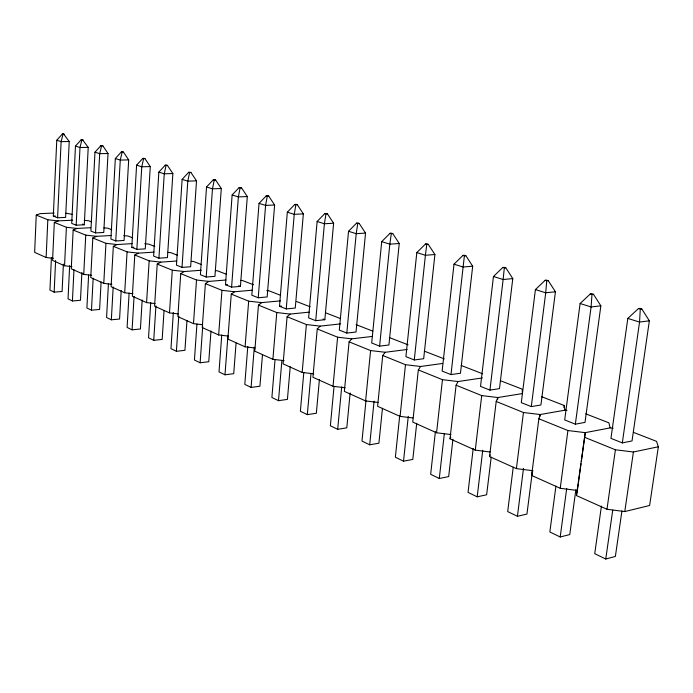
<?xml version="1.0" encoding="UTF-8"?>
<svg xmlns="http://www.w3.org/2000/svg" width="693" height="693" viewBox="0 0 693 693"><rect width="100%" height="100%" fill="white"/><g stroke="black" fill="none" stroke-linecap="round" stroke-linejoin="round"><path stroke-width="1.04" d="M54.193 213.02L40.194 213.643L36.244 215.073L34.65 252.356L46.136 257.51L53.378 258.324M46.136 257.51L47.826 219.759L36.244 215.073M51.421 257.519L49.939 290.098L54.149 292.134L62.093 291.493L63.401 264.146M53.309 216.086L56.765 140.263L62.361 133.983L63.6 133.974L69.231 141.519L65.618 217.411L57.588 217.793L53.309 216.086L55.31 215.991M72.73 220.192L58.229 220.894L54.314 222.392L52.573 260.403L64.553 265.774L71.951 266.606M54.149 292.134L55.613 260.464M57.588 217.793L61.114 141.615L63.028 134.182L64.276 134.173M64.553 265.774L66.389 227.287L54.314 222.392M69.655 265.653L68.044 298.856L72.427 300.979L80.475 300.294L81.887 272.418M75.468 146.093L71.708 223.423L76.169 225.199L84.295 224.783L88.219 147.384L82.467 139.683L81.211 139.691L75.468 146.093L79.998 147.505L88.219 147.384M90.653 227.728L77.027 228.439L73.155 230.024L71.258 268.789L83.74 274.393L91.615 275.286M72.427 300.979L73.969 269.776M76.169 225.199L79.998 147.505L81.904 139.908L83.16 139.891M83.74 274.393L85.75 235.126L73.155 230.024M88.609 275.078L86.902 307.987L91.476 310.195L99.619 309.459L101.1 281.834M94.976 152.174L90.887 231.064L95.539 232.917L103.768 232.467L108.021 153.508L102.867 145.851L102.14 145.634L100.866 145.651L94.976 152.174L99.705 153.655L108.021 153.508M111.486 235.481L96.63 236.322L92.81 237.985L90.74 277.538L103.777 283.385L111.833 284.303M91.476 310.195L93.157 278.196M95.539 232.917L99.705 153.655L101.594 145.876L102.867 145.851M103.777 283.385L105.951 243.321L92.81 237.985M108.429 283.792L106.575 317.507L111.339 319.811L119.577 319.023L121.206 290.549M115.333 158.532L110.897 239.042L115.748 240.973L124.073 240.48L128.69 159.892L123.432 152.079L122.678 151.845L121.388 151.871L115.333 158.532L120.27 160.074L128.69 159.892M132.129 243.633L117.1 244.542L113.331 246.31L111.088 286.668L124.705 292.784L132.952 293.719M111.339 319.811L113.176 286.997M115.748 240.973L120.27 160.074L122.15 152.096L123.432 152.079M638.47 308.558L640.271 309.104L639.552 322.072L622.323 442.896L610.949 438.366L627.815 318.408L638.47 308.558L639.968 308.376L641.779 308.922L649.35 320.807L632.033 440.939L622.323 442.896M124.705 292.784L127.07 251.871L113.331 246.31M129.115 293.035L127.096 327.434L132.077 329.842L140.41 328.993L142.178 299.948M131.783 247.366L136.599 165.168L142.827 158.368L144.135 158.342L144.924 158.584L150.286 166.571L145.279 248.856L136.859 249.385L131.783 247.366L133.888 247.236M154.011 252.122L138.487 253.136L134.78 254.998L132.346 296.214L146.587 302.607L155.041 303.577M132.077 329.842L134.07 296.361M136.859 249.385L141.762 166.779L143.624 158.61L144.924 158.584M146.587 302.607L149.151 260.828L134.78 254.998M150.727 302.555L148.536 337.812L153.742 340.324L162.179 339.423L164.042 310.551M158.844 172.107L153.621 256.072L158.922 258.186L167.455 257.597L172.869 173.545L167.403 165.384L166.571 165.133L165.255 165.159L158.844 172.107L164.25 173.787L172.869 173.545M176.568 261.018L160.863 262.127L157.224 264.094L154.582 306.193L169.49 312.881L178.43 313.92M153.742 340.324L155.908 305.968M158.922 258.186L164.25 173.787L166.086 165.419L167.403 165.384M169.49 312.881L172.28 270.192L157.224 264.094M173.345 312.517L170.963 348.657L176.403 351.29L184.936 350.32L186.971 320.53M182.129 179.366L176.464 265.176L182.016 267.394L190.644 266.753L196.517 180.856L190.939 172.505L190.073 172.236L188.73 172.28L182.129 179.366L187.794 181.133L196.517 180.856M201.23 270.253L184.286 271.535L180.734 273.622L177.858 316.64L193.486 323.657L202.659 324.722M176.403 351.29L178.768 316.034M182.016 267.394L187.794 181.133L189.605 172.54L190.939 172.505M193.486 323.657L196.517 280.015L180.734 273.622M196.942 324.012L194.43 360.005L200.13 362.768L208.766 361.729L210.984 330.994M206.531 186.98L200.398 274.714L206.211 277.035L214.943 276.342L221.301 188.513L215.61 179.972L214.691 179.695L213.34 179.738L206.531 186.98L212.474 188.834L221.301 188.513M225.987 280.007L208.836 281.401L205.388 283.61L202.269 327.598L218.659 334.962L228.084 336.062M200.13 362.768L202.694 326.585M206.211 277.035L212.474 188.834L214.258 180.015L215.61 179.972M590.289 293.962L591.978 294.473L591.094 306.956L575.346 424.177L564.691 419.923L580.102 303.525L590.289 293.962L591.787 293.797L593.477 294.308L600.857 305.821L585.013 422.384L575.346 424.177M218.659 334.962L221.951 290.324L205.388 283.61M221.751 334.953L219.014 371.907L224.991 374.8L233.723 373.674L236.079 343.035M225.485 284.71L232.138 194.967L239.163 187.56L240.532 187.508L241.493 187.803L247.306 196.552L240.419 286.391L231.592 287.145L225.485 284.71L227.443 284.554M224.991 374.8L227.945 335.533M231.592 287.145L238.375 196.916L240.124 187.846L241.493 187.803M252.191 290.211L234.606 291.753L231.263 294.101L227.876 339.094L245.097 346.829L255.024 347.999M245.097 346.829L248.666 301.152L231.263 294.101M247.791 346.448L244.802 384.381L251.083 387.422L259.918 386.218L262.482 354.573M259.043 203.361L251.819 295.209L258.229 297.765L267.16 296.95L274.619 204.998L268.685 196.032L267.671 195.721L266.294 195.781L259.043 203.361L265.592 205.405L274.619 204.998M251.083 387.422L254.296 347.167M258.229 297.765L265.592 205.405L267.299 196.084L268.685 196.032M280.509 300.857L261.677 302.633L258.463 305.119L254.79 351.178L272.895 359.303L284.13 360.637M272.895 359.303L276.776 312.543L258.463 305.119M275.034 359.754L271.89 397.487L278.491 400.684L287.422 399.385L290.228 366.71M279.496 306.245L287.326 212.188L294.82 204.426L296.223 204.366L297.288 204.686L303.352 213.877L295.27 308.038L286.235 308.931L279.496 306.245L281.497 306.046M278.491 400.684L281.886 360.447M286.235 308.931L294.23 214.336L295.885 204.747L297.288 204.686M309.191 312.145L290.159 314.076L287.093 316.727L283.099 363.886L302.165 372.444L313.73 373.83M545.166 280.284L546.751 280.769L545.712 292.792L531.306 406.618L521.301 402.633L535.412 289.579L545.166 280.284L546.656 280.145L548.241 280.622L555.431 291.779L540.921 404.981L531.306 406.618M302.165 372.444L306.384 324.541L287.093 316.727M303.803 372.47L300.372 411.27L307.32 414.631L316.346 413.236L319.412 379.495M317.125 221.483L308.619 317.853L315.722 320.686L324.844 319.716L333.619 223.233L327.408 213.799L326.29 213.461L324.878 213.531L317.125 221.483L324.393 223.752L333.619 223.233M307.32 414.631L311.01 373.319M315.722 320.686L324.393 223.752L325.996 213.868L327.408 213.799M340.462 323.908L320.157 326.126L317.255 328.95L312.915 377.269L333.03 386.296L345.088 387.751M333.03 386.296L337.604 337.196L317.255 328.95M334.009 386.755L330.362 425.779L337.682 429.322L346.795 427.824L350.147 392.974M348.536 231.28L339.31 330.085L346.795 333.073L356.02 332.016L365.54 233.091L359.182 223.415L358.004 223.059L356.574 223.137L348.536 231.28L356.211 233.68L365.54 233.091M337.682 429.322L341.701 386.885M346.795 333.073L356.211 233.68L357.753 223.492L359.182 223.415M372.453 336.408L351.801 338.842L349.09 341.848L344.369 391.389L365.609 400.926L378.04 402.434M365.609 400.926L370.59 350.563L349.09 341.848M365.956 400.892L361.98 441.077L369.698 444.811L378.906 443.191L382.467 408.255M381.722 241.632L371.691 342.992L379.599 346.145L388.912 344.993L399.246 243.512L392.74 233.567L391.493 233.186L390.046 233.281L381.722 241.632L389.83 244.161L399.246 243.512M369.698 444.811L374.073 401.204M379.599 346.145L389.83 244.161L391.294 233.662L392.74 233.567M407.12 349.489L385.23 352.278L382.727 355.483L377.598 406.306L400.06 416.389L412.889 417.966M502.815 267.455L504.305 267.905L503.135 279.513L489.934 390.124L480.518 386.373L493.459 276.49L502.815 267.455L504.296 267.325L505.786 267.775L512.785 278.603L499.48 388.634L489.934 390.124M399.696 415.843L395.356 457.224L403.517 461.174L412.811 459.433L416.71 423.31M416.814 252.581L405.907 356.635L414.275 359.97L423.674 358.714L434.909 254.53L428.239 244.308L426.923 243.91L425.467 244.014L416.814 252.581L425.407 255.267L434.909 254.53M400.06 416.389L405.483 364.7L382.727 355.483M403.517 461.174L408.281 416.337M414.275 359.97L425.407 255.267L426.784 244.412L428.239 244.308M442.688 363.444L420.59 366.484L418.338 369.915L412.751 422.089L436.555 432.77L450.987 434.554M435.395 431.661L430.656 474.307L439.293 478.482L448.666 476.602L452.936 439.241M454.002 264.18L442.125 371.067L450.987 374.601L460.464 373.232L472.687 266.207L465.861 255.691L464.457 255.267L462.993 255.388L454.002 264.18L463.106 267.022L472.687 266.207M436.555 432.77L442.463 379.686L418.338 369.915M439.293 478.482L444.36 433.428M450.987 374.601L464.388 255.812L465.861 255.691M490.185 452.009L475.268 450.147L450.008 438.808L456.098 385.213L458.073 381.54L482.467 377.91M473.215 448.432L468.035 492.394L477.191 496.82L486.642 494.785L491.19 457.207M475.268 450.147L481.713 395.59L456.098 385.213M477.191 496.82L482.744 450.294M532.96 470.703L516.406 468.624L489.553 456.566L496.205 401.464L497.851 397.531L522.435 393.563L522.201 389.163L500.363 380.682M497.6 399.67L497.851 397.531L481.713 395.59M513.244 467.125L507.692 511.581L517.42 516.285L526.94 514.076L532.51 470.625M516.406 468.624L523.449 412.508L496.205 401.464M517.42 516.285L523.492 468.347M578.257 484.043L577.382 490.471L560.221 488.288L531.618 475.45L538.877 418.763L540.168 414.527L564.908 410.187L567.021 410.377M539.899 416.649L540.168 414.527L523.449 412.508M563.929 407.588L564.206 405.474L541.692 396.734M555.925 486.079L549.844 531.973L560.195 536.98L569.767 534.58L575.866 489.7M560.221 488.288L567.922 430.535L538.877 418.763M560.195 536.98L566.709 488.487M633.454 432.371L656.531 441.337L658.35 446.777L649.618 505.492L624.783 511.564L606.981 509.277L576.437 495.573L585.256 432.649L610.117 427.893L613.175 428.161M578.551 481.904L581.029 463.704M581.323 461.555L585.256 432.649L567.922 430.535M601.42 506.107L594.733 553.69L605.76 559.026L615.375 556.427L621.942 510.897M606.981 509.277L615.401 449.774L584.39 437.205M605.76 559.026L612.742 510.048M624.783 511.564L633.402 451.992L658.35 446.777M576.437 495.573L577.382 490.471M531.618 475.45L532.692 471.656M489.553 456.566L490.237 454.799M450.008 438.808L450.805 437.162M649.35 320.807L639.552 322.072L627.815 318.408M640.271 309.104L641.779 308.922M600.857 305.821L591.094 306.956L580.102 303.525M591.978 294.473L593.477 294.308M555.431 291.779L545.712 292.792L535.412 289.579M546.751 280.769L548.241 280.622M512.785 278.603L503.135 279.513L493.459 276.49M504.305 267.905L505.786 267.775M303.352 213.877L294.23 214.336L287.326 212.188M247.306 196.552L238.375 196.916L232.138 194.967M150.286 166.571L141.762 166.779L136.599 165.168M69.231 141.519L61.114 141.615L56.765 140.263M65.887 213.184L72.037 214.31M84.277 220.348L88.539 220.72L91.389 221.829M103.872 227.858L107.796 228.196L111.746 229.738M123.856 235.646L127.858 235.992L132.658 237.855M144.716 243.771L148.804 244.127L154.816 246.457M167.541 252.356L170.686 252.624L177.521 255.284M191.415 261.322L193.555 261.512L201.221 264.483M215.497 270.634L217.489 270.807L226.524 274.315M240.532 280.37L242.567 280.544L253.465 284.78M266.779 290.584L268.875 290.765L280.656 295.339M47.826 219.759L58.229 220.894M66.389 227.287L77.027 228.439M85.75 235.126L96.63 236.322M105.951 243.321L117.1 244.542M127.07 251.871L138.487 253.136M149.151 260.828L160.863 262.127M172.28 270.192L184.286 271.535M196.517 280.015L208.836 281.401M221.951 290.324L234.606 291.753M248.666 301.152L261.677 302.633M276.776 312.543L290.159 314.076M306.384 324.541L320.157 326.126M337.604 337.196L351.801 338.842M370.59 350.563L385.23 352.278M405.483 364.7L420.59 366.484M442.463 379.686L458.073 381.54M615.401 449.774L633.402 451.992M62.361 133.983L63.028 134.182M81.211 139.691L81.904 139.908M100.866 145.651L101.594 145.876M121.388 151.871L122.15 152.096M142.827 158.368L143.624 158.61M165.255 165.159L166.086 165.419M188.73 172.28L189.605 172.54M213.34 179.738L214.258 180.015M239.163 187.56L240.124 187.846M266.294 195.781L267.299 196.084M294.82 204.426L295.885 204.747M324.878 213.531L325.996 213.868M356.574 223.137L357.753 223.492M390.046 233.281L391.294 233.662M425.467 244.014L426.784 244.412M462.993 255.388L464.388 255.812M296.491 301.49L310.187 306.808M325.528 312.768L340.202 318.468M356.098 324.645L372.782 331.124M389.319 337.543L408.099 344.845M424.341 351.152L444.334 358.913M461.235 365.48L482.649 373.796M585.758 413.842L608.896 422.834L610.117 427.893M82.502 224.082L84.295 224.783M238.669 285.707L240.419 286.391M323.068 319.014L324.844 319.716M564.206 405.474L564.908 410.187"/></g></svg>
